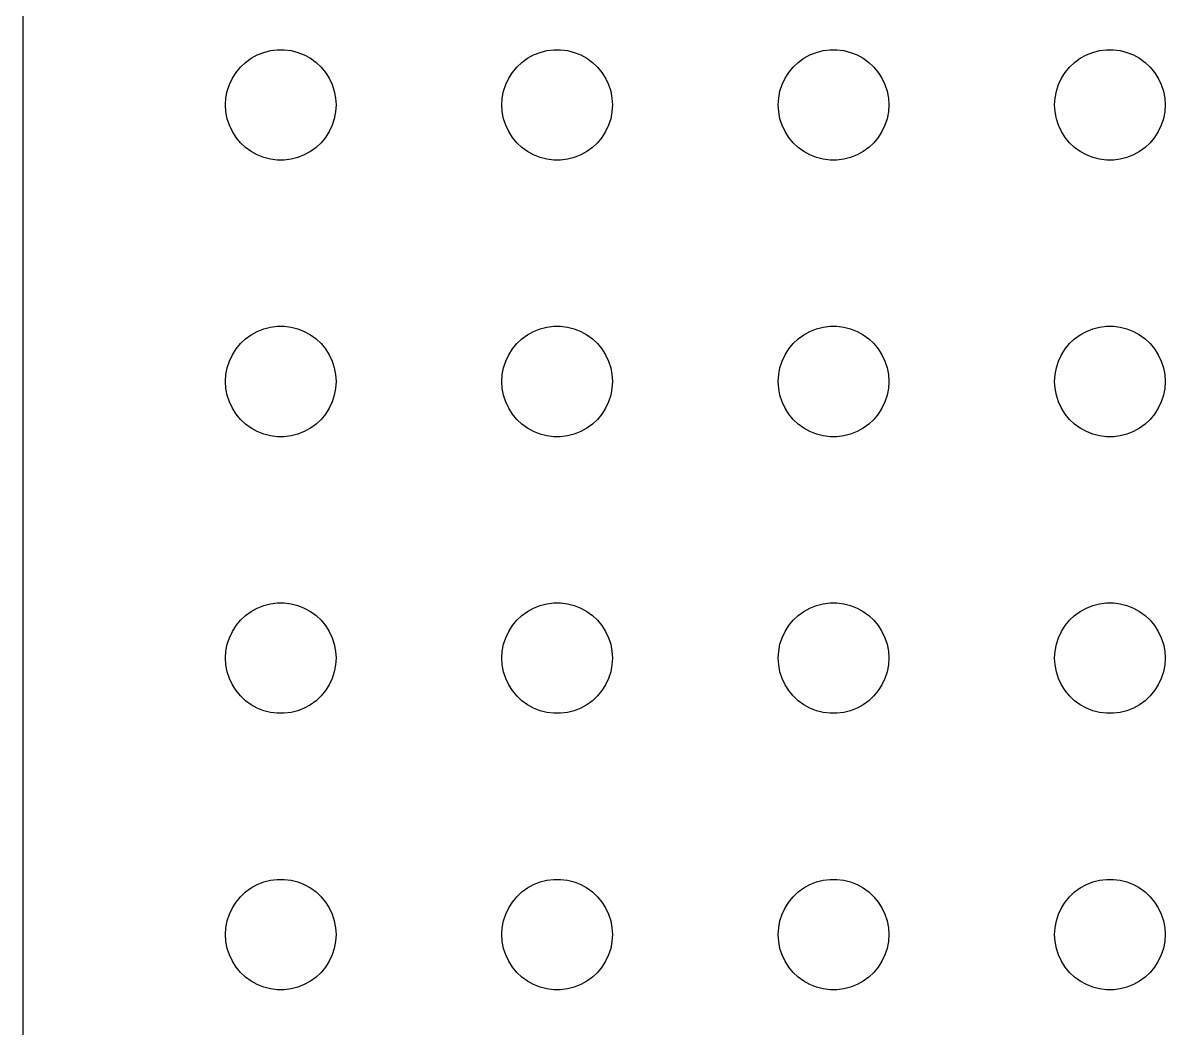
# Model space of a CAD drawing. Header units: metres. Extents: x -134 to 134, y 62 to 166.
# Drawn here: x -134.5 to -103.5, y 111.46 to 138.73 of the extents above; entities that cross this region are included whole.
import ezdxf

# ---------------------------------------------------------------- set-up
doc = ezdxf.new("R2010")
doc.units = ezdxf.units.M

msp = doc.modelspace()

# ---------------------------------------------------------------- linework, layer by layer
for p, q in [((-134.5, 161), (-134.5, 67)), ((-127.964, 137.927), (-127.781, 137.973)), ((-127.781, 137.973), (-127.594, 137.997)), ((-127.594, 137.997), (-127.406, 137.997)), ((-127.406, 137.997), (-127.219, 137.973)), ((-127.219, 137.973), (-127.036, 137.927)), ((-120.464, 137.927), (-120.281, 137.973)), ((-120.281, 137.973), (-120.094, 137.997)), ((-120.094, 137.997), (-119.906, 137.997)), ((-119.906, 137.997), (-119.719, 137.973)), ((-119.719, 137.973), (-119.536, 137.927)), ((-112.964, 137.927), (-112.781, 137.973)), ((-112.781, 137.973), (-112.594, 137.997)), ((-112.594, 137.997), (-112.406, 137.997)), ((-112.406, 137.997), (-112.219, 137.973)), ((-112.219, 137.973), (-112.036, 137.927)), ((-105.464, 137.927), (-105.281, 137.973)), ((-105.281, 137.973), (-105.094, 137.997)), ((-105.094, 137.997), (-104.906, 137.997)), ((-104.906, 137.997), (-104.719, 137.973)), ((-104.719, 137.973), (-104.536, 137.927)), ((-128.593, 137.527), (-128.456, 137.656)), ((-128.456, 137.656), (-128.304, 137.766)), ((-128.304, 137.766), (-128.139, 137.857)), ((-128.139, 137.857), (-127.964, 137.927)), ((-127.036, 137.927), (-126.861, 137.857)), ((-126.861, 137.857), (-126.696, 137.766)), ((-126.696, 137.766), (-126.544, 137.656)), ((-126.544, 137.656), (-126.407, 137.527)), ((-121.093, 137.527), (-120.956, 137.656)), ((-120.956, 137.656), (-120.804, 137.766)), ((-120.804, 137.766), (-120.639, 137.857)), ((-120.639, 137.857), (-120.464, 137.927)), ((-119.536, 137.927), (-119.361, 137.857)), ((-119.361, 137.857), (-119.196, 137.766)), ((-119.196, 137.766), (-119.044, 137.656)), ((-119.044, 137.656), (-118.907, 137.527)), ((-113.593, 137.527), (-113.456, 137.656)), ((-113.456, 137.656), (-113.304, 137.766)), ((-113.304, 137.766), (-113.139, 137.857)), ((-113.139, 137.857), (-112.964, 137.927)), ((-112.036, 137.927), (-111.861, 137.857)), ((-111.861, 137.857), (-111.696, 137.766)), ((-111.696, 137.766), (-111.544, 137.656)), ((-111.544, 137.656), (-111.407, 137.527)), ((-106.093, 137.527), (-105.956, 137.656)), ((-105.956, 137.656), (-105.804, 137.766)), ((-105.804, 137.766), (-105.639, 137.857)), ((-105.639, 137.857), (-105.464, 137.927)), ((-104.536, 137.927), (-104.361, 137.857)), ((-104.361, 137.857), (-104.196, 137.766)), ((-104.196, 137.766), (-104.044, 137.656)), ((-104.044, 137.656), (-103.907, 137.527)), ((-128.814, 137.223), (-128.714, 137.382)), ((-128.714, 137.382), (-128.593, 137.527)), ((-126.407, 137.527), (-126.286, 137.382)), ((-126.286, 137.382), (-126.186, 137.223)), ((-121.314, 137.223), (-121.214, 137.382)), ((-121.214, 137.382), (-121.093, 137.527)), ((-118.907, 137.527), (-118.786, 137.382)), ((-118.786, 137.382), (-118.686, 137.223)), ((-113.814, 137.223), (-113.714, 137.382)), ((-113.714, 137.382), (-113.593, 137.527)), ((-111.407, 137.527), (-111.286, 137.382)), ((-111.286, 137.382), (-111.186, 137.223)), ((-106.314, 137.223), (-106.214, 137.382)), ((-106.214, 137.382), (-106.093, 137.527)), ((-103.907, 137.527), (-103.786, 137.382)), ((-103.786, 137.382), (-103.686, 137.223)), ((-128.953, 136.873), (-128.895, 137.052)), ((-128.895, 137.052), (-128.814, 137.223)), ((-126.186, 137.223), (-126.105, 137.052)), ((-126.105, 137.052), (-126.047, 136.873)), ((-121.453, 136.873), (-121.395, 137.052)), ((-121.395, 137.052), (-121.314, 137.223)), ((-118.686, 137.223), (-118.605, 137.052)), ((-118.605, 137.052), (-118.547, 136.873)), ((-113.953, 136.873), (-113.895, 137.052)), ((-113.895, 137.052), (-113.814, 137.223)), ((-111.186, 137.223), (-111.105, 137.052)), ((-111.105, 137.052), (-111.047, 136.873)), ((-106.453, 136.873), (-106.395, 137.052)), ((-106.395, 137.052), (-106.314, 137.223)), ((-103.686, 137.223), (-103.605, 137.052)), ((-103.605, 137.052), (-103.547, 136.873)), ((-128.988, 136.688), (-128.953, 136.873)), ((-126.047, 136.873), (-126.012, 136.688)), ((-121.488, 136.688), (-121.453, 136.873)), ((-118.547, 136.873), (-118.512, 136.688)), ((-113.988, 136.688), (-113.953, 136.873)), ((-111.047, 136.873), (-111.012, 136.688)), ((-106.488, 136.688), (-106.453, 136.873)), ((-103.547, 136.873), (-103.512, 136.688)), ((-129, 136.5), (-128.988, 136.688)), ((-128.988, 136.312), (-129, 136.5)), ((-126.012, 136.688), (-126, 136.5)), ((-126, 136.5), (-126.012, 136.312)), ((-121.5, 136.5), (-121.488, 136.688)), ((-121.488, 136.312), (-121.5, 136.5)), ((-118.512, 136.688), (-118.5, 136.5)), ((-118.5, 136.5), (-118.512, 136.312)), ((-114, 136.5), (-113.988, 136.688)), ((-113.988, 136.312), (-114, 136.5)), ((-111.012, 136.688), (-111, 136.5)), ((-111, 136.5), (-111.012, 136.312)), ((-106.5, 136.5), (-106.488, 136.688)), ((-106.488, 136.312), (-106.5, 136.5)), ((-103.512, 136.688), (-103.5, 136.5)), ((-103.5, 136.5), (-103.512, 136.312)), ((-128.953, 136.127), (-128.988, 136.312)), ((-128.895, 135.948), (-128.953, 136.127)), ((-126.047, 136.127), (-126.105, 135.948)), ((-126.012, 136.312), (-126.047, 136.127)), ((-121.453, 136.127), (-121.488, 136.312)), ((-121.395, 135.948), (-121.453, 136.127)), ((-118.547, 136.127), (-118.605, 135.948)), ((-118.512, 136.312), (-118.547, 136.127)), ((-113.953, 136.127), (-113.988, 136.312)), ((-113.895, 135.948), (-113.953, 136.127)), ((-111.047, 136.127), (-111.105, 135.948)), ((-111.012, 136.312), (-111.047, 136.127)), ((-106.453, 136.127), (-106.488, 136.312)), ((-106.395, 135.948), (-106.453, 136.127)), ((-103.547, 136.127), (-103.605, 135.948)), ((-103.512, 136.312), (-103.547, 136.127)), ((-128.814, 135.777), (-128.895, 135.948)), ((-126.105, 135.948), (-126.186, 135.777)), ((-121.314, 135.777), (-121.395, 135.948)), ((-118.605, 135.948), (-118.686, 135.777)), ((-113.814, 135.777), (-113.895, 135.948)), ((-111.105, 135.948), (-111.186, 135.777)), ((-106.314, 135.777), (-106.395, 135.948)), ((-103.605, 135.948), (-103.686, 135.777)), ((-128.714, 135.618), (-128.814, 135.777)), ((-128.593, 135.473), (-128.714, 135.618)), ((-128.456, 135.344), (-128.593, 135.473)), ((-126.407, 135.473), (-126.544, 135.344)), ((-126.286, 135.618), (-126.407, 135.473)), ((-126.186, 135.777), (-126.286, 135.618)), ((-121.214, 135.618), (-121.314, 135.777)), ((-121.093, 135.473), (-121.214, 135.618)), ((-120.956, 135.344), (-121.093, 135.473)), ((-118.907, 135.473), (-119.044, 135.344)), ((-118.786, 135.618), (-118.907, 135.473)), ((-118.686, 135.777), (-118.786, 135.618)), ((-113.714, 135.618), (-113.814, 135.777)), ((-113.593, 135.473), (-113.714, 135.618)), ((-113.456, 135.344), (-113.593, 135.473)), ((-111.407, 135.473), (-111.544, 135.344)), ((-111.286, 135.618), (-111.407, 135.473)), ((-111.186, 135.777), (-111.286, 135.618)), ((-106.214, 135.618), (-106.314, 135.777)), ((-106.093, 135.473), (-106.214, 135.618)), ((-105.956, 135.344), (-106.093, 135.473)), ((-103.907, 135.473), (-104.044, 135.344)), ((-103.786, 135.618), (-103.907, 135.473)), ((-103.686, 135.777), (-103.786, 135.618)), ((-128.304, 135.234), (-128.456, 135.344)), ((-128.139, 135.143), (-128.304, 135.234)), ((-126.696, 135.234), (-126.861, 135.143)), ((-126.544, 135.344), (-126.696, 135.234)), ((-120.804, 135.234), (-120.956, 135.344)), ((-120.639, 135.143), (-120.804, 135.234)), ((-119.196, 135.234), (-119.361, 135.143)), ((-119.044, 135.344), (-119.196, 135.234)), ((-113.304, 135.234), (-113.456, 135.344)), ((-113.139, 135.143), (-113.304, 135.234)), ((-111.696, 135.234), (-111.861, 135.143)), ((-111.544, 135.344), (-111.696, 135.234)), ((-105.804, 135.234), (-105.956, 135.344)), ((-105.639, 135.143), (-105.804, 135.234)), ((-104.196, 135.234), (-104.361, 135.143)), ((-104.044, 135.344), (-104.196, 135.234)), ((-127.964, 135.073), (-128.139, 135.143)), ((-127.781, 135.027), (-127.964, 135.073)), ((-127.594, 135.003), (-127.781, 135.027)), ((-127.406, 135.003), (-127.594, 135.003)), ((-127.219, 135.027), (-127.406, 135.003)), ((-127.036, 135.073), (-127.219, 135.027)), ((-126.861, 135.143), (-127.036, 135.073)), ((-120.464, 135.073), (-120.639, 135.143)), ((-120.281, 135.027), (-120.464, 135.073)), ((-120.094, 135.003), (-120.281, 135.027)), ((-119.906, 135.003), (-120.094, 135.003)), ((-119.719, 135.027), (-119.906, 135.003)), ((-119.536, 135.073), (-119.719, 135.027)), ((-119.361, 135.143), (-119.536, 135.073)), ((-112.964, 135.073), (-113.139, 135.143)), ((-112.781, 135.027), (-112.964, 135.073)), ((-112.594, 135.003), (-112.781, 135.027)), ((-112.406, 135.003), (-112.594, 135.003)), ((-112.219, 135.027), (-112.406, 135.003)), ((-112.036, 135.073), (-112.219, 135.027)), ((-111.861, 135.143), (-112.036, 135.073)), ((-105.464, 135.073), (-105.639, 135.143)), ((-105.281, 135.027), (-105.464, 135.073)), ((-105.094, 135.003), (-105.281, 135.027)), ((-104.906, 135.003), (-105.094, 135.003)), ((-104.719, 135.027), (-104.906, 135.003)), ((-104.536, 135.073), (-104.719, 135.027)), ((-104.361, 135.143), (-104.536, 135.073)), ((-128.456, 130.156), (-128.304, 130.266)), ((-128.304, 130.266), (-128.139, 130.357)), ((-128.139, 130.357), (-127.964, 130.427)), ((-127.964, 130.427), (-127.781, 130.473)), ((-127.781, 130.473), (-127.594, 130.497)), ((-127.594, 130.497), (-127.406, 130.497)), ((-127.406, 130.497), (-127.219, 130.473)), ((-127.219, 130.473), (-127.036, 130.427)), ((-127.036, 130.427), (-126.861, 130.357)), ((-126.861, 130.357), (-126.696, 130.266)), ((-126.696, 130.266), (-126.544, 130.156)), ((-120.956, 130.156), (-120.804, 130.266)), ((-120.804, 130.266), (-120.639, 130.357)), ((-120.639, 130.357), (-120.464, 130.427)), ((-120.464, 130.427), (-120.281, 130.473)), ((-120.281, 130.473), (-120.094, 130.497)), ((-120.094, 130.497), (-119.906, 130.497)), ((-119.906, 130.497), (-119.719, 130.473)), ((-119.719, 130.473), (-119.536, 130.427)), ((-119.536, 130.427), (-119.361, 130.357)), ((-119.361, 130.357), (-119.196, 130.266)), ((-119.196, 130.266), (-119.044, 130.156)), ((-113.456, 130.156), (-113.304, 130.266)), ((-113.304, 130.266), (-113.139, 130.357)), ((-113.139, 130.357), (-112.964, 130.427)), ((-112.964, 130.427), (-112.781, 130.473)), ((-112.781, 130.473), (-112.594, 130.497)), ((-112.594, 130.497), (-112.406, 130.497)), ((-112.406, 130.497), (-112.219, 130.473)), ((-112.219, 130.473), (-112.036, 130.427)), ((-112.036, 130.427), (-111.861, 130.357)), ((-111.861, 130.357), (-111.696, 130.266)), ((-111.696, 130.266), (-111.544, 130.156)), ((-105.956, 130.156), (-105.804, 130.266)), ((-105.804, 130.266), (-105.639, 130.357)), ((-105.639, 130.357), (-105.464, 130.427)), ((-105.464, 130.427), (-105.281, 130.473)), ((-105.281, 130.473), (-105.094, 130.497)), ((-105.094, 130.497), (-104.906, 130.497)), ((-104.906, 130.497), (-104.719, 130.473)), ((-104.719, 130.473), (-104.536, 130.427)), ((-104.536, 130.427), (-104.361, 130.357)), ((-104.361, 130.357), (-104.196, 130.266)), ((-104.196, 130.266), (-104.044, 130.156)), ((-128.714, 129.882), (-128.593, 130.027)), ((-128.593, 130.027), (-128.456, 130.156)), ((-126.544, 130.156), (-126.407, 130.027)), ((-126.407, 130.027), (-126.286, 129.882)), ((-121.214, 129.882), (-121.093, 130.027)), ((-121.093, 130.027), (-120.956, 130.156)), ((-119.044, 130.156), (-118.907, 130.027)), ((-118.907, 130.027), (-118.786, 129.882)), ((-113.714, 129.882), (-113.593, 130.027)), ((-113.593, 130.027), (-113.456, 130.156)), ((-111.544, 130.156), (-111.407, 130.027)), ((-111.407, 130.027), (-111.286, 129.882)), ((-106.214, 129.882), (-106.093, 130.027)), ((-106.093, 130.027), (-105.956, 130.156)), ((-104.044, 130.156), (-103.907, 130.027)), ((-103.907, 130.027), (-103.786, 129.882)), ((-128.895, 129.552), (-128.814, 129.723)), ((-128.814, 129.723), (-128.714, 129.882)), ((-126.286, 129.882), (-126.186, 129.723)), ((-126.186, 129.723), (-126.105, 129.552)), ((-121.395, 129.552), (-121.314, 129.723)), ((-121.314, 129.723), (-121.214, 129.882)), ((-118.786, 129.882), (-118.686, 129.723)), ((-118.686, 129.723), (-118.605, 129.552)), ((-113.895, 129.552), (-113.814, 129.723)), ((-113.814, 129.723), (-113.714, 129.882)), ((-111.286, 129.882), (-111.186, 129.723)), ((-111.186, 129.723), (-111.105, 129.552)), ((-106.395, 129.552), (-106.314, 129.723)), ((-106.314, 129.723), (-106.214, 129.882)), ((-103.786, 129.882), (-103.686, 129.723)), ((-103.686, 129.723), (-103.605, 129.552)), ((-128.988, 129.188), (-128.953, 129.373)), ((-128.953, 129.373), (-128.895, 129.552)), ((-126.105, 129.552), (-126.047, 129.373)), ((-126.047, 129.373), (-126.012, 129.188)), ((-121.488, 129.188), (-121.453, 129.373)), ((-121.453, 129.373), (-121.395, 129.552)), ((-118.605, 129.552), (-118.547, 129.373)), ((-118.547, 129.373), (-118.512, 129.188)), ((-113.988, 129.188), (-113.953, 129.373)), ((-113.953, 129.373), (-113.895, 129.552)), ((-111.105, 129.552), (-111.047, 129.373)), ((-111.047, 129.373), (-111.012, 129.188)), ((-106.488, 129.188), (-106.453, 129.373)), ((-106.453, 129.373), (-106.395, 129.552)), ((-103.605, 129.552), (-103.547, 129.373)), ((-103.547, 129.373), (-103.512, 129.188)), ((-129, 129), (-128.988, 129.188)), ((-128.988, 128.812), (-129, 129)), ((-126.012, 129.188), (-126, 129)), ((-126, 129), (-126.012, 128.812)), ((-121.5, 129), (-121.488, 129.188)), ((-121.488, 128.812), (-121.5, 129)), ((-118.512, 129.188), (-118.5, 129)), ((-118.5, 129), (-118.512, 128.812)), ((-114, 129), (-113.988, 129.188)), ((-113.988, 128.812), (-114, 129)), ((-111.012, 129.188), (-111, 129)), ((-111, 129), (-111.012, 128.812)), ((-106.5, 129), (-106.488, 129.188)), ((-106.488, 128.812), (-106.5, 129)), ((-103.512, 129.188), (-103.5, 129)), ((-103.5, 129), (-103.512, 128.812)), ((-128.953, 128.627), (-128.988, 128.812)), ((-126.012, 128.812), (-126.047, 128.627)), ((-121.453, 128.627), (-121.488, 128.812)), ((-118.512, 128.812), (-118.547, 128.627)), ((-113.953, 128.627), (-113.988, 128.812)), ((-111.012, 128.812), (-111.047, 128.627)), ((-106.453, 128.627), (-106.488, 128.812)), ((-103.512, 128.812), (-103.547, 128.627)), ((-128.895, 128.448), (-128.953, 128.627)), ((-128.814, 128.277), (-128.895, 128.448)), ((-126.105, 128.448), (-126.186, 128.277)), ((-126.047, 128.627), (-126.105, 128.448)), ((-121.395, 128.448), (-121.453, 128.627)), ((-121.314, 128.277), (-121.395, 128.448)), ((-118.605, 128.448), (-118.686, 128.277)), ((-118.547, 128.627), (-118.605, 128.448)), ((-113.895, 128.448), (-113.953, 128.627)), ((-113.814, 128.277), (-113.895, 128.448)), ((-111.105, 128.448), (-111.186, 128.277)), ((-111.047, 128.627), (-111.105, 128.448)), ((-106.395, 128.448), (-106.453, 128.627)), ((-106.314, 128.277), (-106.395, 128.448)), ((-103.605, 128.448), (-103.686, 128.277)), ((-103.547, 128.627), (-103.605, 128.448)), ((-128.714, 128.118), (-128.814, 128.277)), ((-128.593, 127.973), (-128.714, 128.118)), ((-126.286, 128.118), (-126.407, 127.973)), ((-126.186, 128.277), (-126.286, 128.118)), ((-121.214, 128.118), (-121.314, 128.277)), ((-121.093, 127.973), (-121.214, 128.118)), ((-118.786, 128.118), (-118.907, 127.973)), ((-118.686, 128.277), (-118.786, 128.118)), ((-113.714, 128.118), (-113.814, 128.277)), ((-113.593, 127.973), (-113.714, 128.118)), ((-111.286, 128.118), (-111.407, 127.973)), ((-111.186, 128.277), (-111.286, 128.118)), ((-106.214, 128.118), (-106.314, 128.277)), ((-106.093, 127.973), (-106.214, 128.118)), ((-103.786, 128.118), (-103.907, 127.973)), ((-103.686, 128.277), (-103.786, 128.118)), ((-128.456, 127.844), (-128.593, 127.973)), ((-128.304, 127.734), (-128.456, 127.844)), ((-128.139, 127.643), (-128.304, 127.734)), ((-126.696, 127.734), (-126.861, 127.643)), ((-126.544, 127.844), (-126.696, 127.734)), ((-126.407, 127.973), (-126.544, 127.844)), ((-120.956, 127.844), (-121.093, 127.973)), ((-120.804, 127.734), (-120.956, 127.844)), ((-120.639, 127.643), (-120.804, 127.734)), ((-119.196, 127.734), (-119.361, 127.643)), ((-119.044, 127.844), (-119.196, 127.734)), ((-118.907, 127.973), (-119.044, 127.844)), ((-113.456, 127.844), (-113.593, 127.973)), ((-113.304, 127.734), (-113.456, 127.844)), ((-113.139, 127.643), (-113.304, 127.734)), ((-111.696, 127.734), (-111.861, 127.643)), ((-111.544, 127.844), (-111.696, 127.734)), ((-111.407, 127.973), (-111.544, 127.844)), ((-105.956, 127.844), (-106.093, 127.973)), ((-105.804, 127.734), (-105.956, 127.844)), ((-105.639, 127.643), (-105.804, 127.734)), ((-104.196, 127.734), (-104.361, 127.643)), ((-104.044, 127.844), (-104.196, 127.734)), ((-103.907, 127.973), (-104.044, 127.844)), ((-127.964, 127.573), (-128.139, 127.643)), ((-127.781, 127.527), (-127.964, 127.573)), ((-127.594, 127.503), (-127.781, 127.527)), ((-127.406, 127.503), (-127.594, 127.503)), ((-127.219, 127.527), (-127.406, 127.503)), ((-127.036, 127.573), (-127.219, 127.527)), ((-126.861, 127.643), (-127.036, 127.573)), ((-120.464, 127.573), (-120.639, 127.643)), ((-120.281, 127.527), (-120.464, 127.573)), ((-120.094, 127.503), (-120.281, 127.527)), ((-119.906, 127.503), (-120.094, 127.503)), ((-119.719, 127.527), (-119.906, 127.503)), ((-119.536, 127.573), (-119.719, 127.527)), ((-119.361, 127.643), (-119.536, 127.573)), ((-112.964, 127.573), (-113.139, 127.643)), ((-112.781, 127.527), (-112.964, 127.573)), ((-112.594, 127.503), (-112.781, 127.527)), ((-112.406, 127.503), (-112.594, 127.503)), ((-112.219, 127.527), (-112.406, 127.503)), ((-112.036, 127.573), (-112.219, 127.527)), ((-111.861, 127.643), (-112.036, 127.573)), ((-105.464, 127.573), (-105.639, 127.643)), ((-105.281, 127.527), (-105.464, 127.573)), ((-105.094, 127.503), (-105.281, 127.527)), ((-104.906, 127.503), (-105.094, 127.503)), ((-104.719, 127.527), (-104.906, 127.503)), ((-104.536, 127.573), (-104.719, 127.527)), ((-104.361, 127.643), (-104.536, 127.573)), ((-128.456, 122.656), (-128.304, 122.766)), ((-128.304, 122.766), (-128.139, 122.857)), ((-128.139, 122.857), (-127.964, 122.927)), ((-127.964, 122.927), (-127.781, 122.973)), ((-127.781, 122.973), (-127.594, 122.997)), ((-127.594, 122.997), (-127.406, 122.997)), ((-127.406, 122.997), (-127.219, 122.973)), ((-127.219, 122.973), (-127.036, 122.927)), ((-127.036, 122.927), (-126.861, 122.857)), ((-126.861, 122.857), (-126.696, 122.766)), ((-126.696, 122.766), (-126.544, 122.656)), ((-120.956, 122.656), (-120.804, 122.766)), ((-120.804, 122.766), (-120.639, 122.857)), ((-120.639, 122.857), (-120.464, 122.927)), ((-120.464, 122.927), (-120.281, 122.973)), ((-120.281, 122.973), (-120.094, 122.997)), ((-120.094, 122.997), (-119.906, 122.997)), ((-119.906, 122.997), (-119.719, 122.973)), ((-119.719, 122.973), (-119.536, 122.927)), ((-119.536, 122.927), (-119.361, 122.857)), ((-119.361, 122.857), (-119.196, 122.766)), ((-119.196, 122.766), (-119.044, 122.656)), ((-113.456, 122.656), (-113.304, 122.766)), ((-113.304, 122.766), (-113.139, 122.857)), ((-113.139, 122.857), (-112.964, 122.927)), ((-112.964, 122.927), (-112.781, 122.973)), ((-112.781, 122.973), (-112.594, 122.997)), ((-112.594, 122.997), (-112.406, 122.997)), ((-112.406, 122.997), (-112.219, 122.973)), ((-112.219, 122.973), (-112.036, 122.927)), ((-112.036, 122.927), (-111.861, 122.857)), ((-111.861, 122.857), (-111.696, 122.766)), ((-111.696, 122.766), (-111.544, 122.656)), ((-105.956, 122.656), (-105.804, 122.766)), ((-105.804, 122.766), (-105.639, 122.857)), ((-105.639, 122.857), (-105.464, 122.927)), ((-105.464, 122.927), (-105.281, 122.973)), ((-105.281, 122.973), (-105.094, 122.997)), ((-105.094, 122.997), (-104.906, 122.997)), ((-104.906, 122.997), (-104.719, 122.973)), ((-104.719, 122.973), (-104.536, 122.927)), ((-104.536, 122.927), (-104.361, 122.857)), ((-104.361, 122.857), (-104.196, 122.766)), ((-104.196, 122.766), (-104.044, 122.656)), ((-128.714, 122.382), (-128.593, 122.527)), ((-128.593, 122.527), (-128.456, 122.656)), ((-126.544, 122.656), (-126.407, 122.527)), ((-126.407, 122.527), (-126.286, 122.382)), ((-121.214, 122.382), (-121.093, 122.527)), ((-121.093, 122.527), (-120.956, 122.656)), ((-119.044, 122.656), (-118.907, 122.527)), ((-118.907, 122.527), (-118.786, 122.382)), ((-113.714, 122.382), (-113.593, 122.527)), ((-113.593, 122.527), (-113.456, 122.656)), ((-111.544, 122.656), (-111.407, 122.527)), ((-111.407, 122.527), (-111.286, 122.382)), ((-106.214, 122.382), (-106.093, 122.527)), ((-106.093, 122.527), (-105.956, 122.656)), ((-104.044, 122.656), (-103.907, 122.527)), ((-103.907, 122.527), (-103.786, 122.382)), ((-128.895, 122.052), (-128.814, 122.223)), ((-128.814, 122.223), (-128.714, 122.382)), ((-126.286, 122.382), (-126.186, 122.223)), ((-126.186, 122.223), (-126.105, 122.052)), ((-121.395, 122.052), (-121.314, 122.223)), ((-121.314, 122.223), (-121.214, 122.382)), ((-118.786, 122.382), (-118.686, 122.223)), ((-118.686, 122.223), (-118.605, 122.052)), ((-113.895, 122.052), (-113.814, 122.223)), ((-113.814, 122.223), (-113.714, 122.382)), ((-111.286, 122.382), (-111.186, 122.223)), ((-111.186, 122.223), (-111.105, 122.052)), ((-106.395, 122.052), (-106.314, 122.223)), ((-106.314, 122.223), (-106.214, 122.382)), ((-103.786, 122.382), (-103.686, 122.223)), ((-103.686, 122.223), (-103.605, 122.052)), ((-128.988, 121.688), (-128.953, 121.873)), ((-128.953, 121.873), (-128.895, 122.052)), ((-126.105, 122.052), (-126.047, 121.873)), ((-126.047, 121.873), (-126.012, 121.688)), ((-121.488, 121.688), (-121.453, 121.873)), ((-121.453, 121.873), (-121.395, 122.052)), ((-118.605, 122.052), (-118.547, 121.873)), ((-118.547, 121.873), (-118.512, 121.688)), ((-113.988, 121.688), (-113.953, 121.873)), ((-113.953, 121.873), (-113.895, 122.052)), ((-111.105, 122.052), (-111.047, 121.873)), ((-111.047, 121.873), (-111.012, 121.688)), ((-106.488, 121.688), (-106.453, 121.873)), ((-106.453, 121.873), (-106.395, 122.052)), ((-103.605, 122.052), (-103.547, 121.873)), ((-103.547, 121.873), (-103.512, 121.688)), ((-129, 121.5), (-128.988, 121.688)), ((-126.012, 121.688), (-126, 121.5)), ((-121.5, 121.5), (-121.488, 121.688)), ((-118.512, 121.688), (-118.5, 121.5)), ((-114, 121.5), (-113.988, 121.688)), ((-111.012, 121.688), (-111, 121.5)), ((-106.5, 121.5), (-106.488, 121.688)), ((-103.512, 121.688), (-103.5, 121.5)), ((-128.988, 121.312), (-129, 121.5)), ((-128.953, 121.127), (-128.988, 121.312)), ((-126.012, 121.312), (-126.047, 121.127)), ((-126, 121.5), (-126.012, 121.312)), ((-121.488, 121.312), (-121.5, 121.5)), ((-121.453, 121.127), (-121.488, 121.312)), ((-118.512, 121.312), (-118.547, 121.127)), ((-118.5, 121.5), (-118.512, 121.312)), ((-113.988, 121.312), (-114, 121.5)), ((-113.953, 121.127), (-113.988, 121.312)), ((-111.012, 121.312), (-111.047, 121.127)), ((-111, 121.5), (-111.012, 121.312)), ((-106.488, 121.312), (-106.5, 121.5)), ((-106.453, 121.127), (-106.488, 121.312)), ((-103.512, 121.312), (-103.547, 121.127)), ((-103.5, 121.5), (-103.512, 121.312)), ((-128.895, 120.948), (-128.953, 121.127)), ((-128.814, 120.777), (-128.895, 120.948)), ((-126.105, 120.948), (-126.186, 120.777)), ((-126.047, 121.127), (-126.105, 120.948)), ((-121.395, 120.948), (-121.453, 121.127)), ((-121.314, 120.777), (-121.395, 120.948)), ((-118.605, 120.948), (-118.686, 120.777)), ((-118.547, 121.127), (-118.605, 120.948)), ((-113.895, 120.948), (-113.953, 121.127)), ((-113.814, 120.777), (-113.895, 120.948)), ((-111.105, 120.948), (-111.186, 120.777)), ((-111.047, 121.127), (-111.105, 120.948)), ((-106.395, 120.948), (-106.453, 121.127)), ((-106.314, 120.777), (-106.395, 120.948)), ((-103.605, 120.948), (-103.686, 120.777)), ((-103.547, 121.127), (-103.605, 120.948)), ((-128.714, 120.618), (-128.814, 120.777)), ((-128.593, 120.473), (-128.714, 120.618)), ((-126.286, 120.618), (-126.407, 120.473)), ((-126.186, 120.777), (-126.286, 120.618)), ((-121.214, 120.618), (-121.314, 120.777)), ((-121.093, 120.473), (-121.214, 120.618)), ((-118.786, 120.618), (-118.907, 120.473)), ((-118.686, 120.777), (-118.786, 120.618)), ((-113.714, 120.618), (-113.814, 120.777)), ((-113.593, 120.473), (-113.714, 120.618)), ((-111.286, 120.618), (-111.407, 120.473)), ((-111.186, 120.777), (-111.286, 120.618)), ((-106.214, 120.618), (-106.314, 120.777)), ((-106.093, 120.473), (-106.214, 120.618)), ((-103.786, 120.618), (-103.907, 120.473)), ((-103.686, 120.777), (-103.786, 120.618)), ((-128.456, 120.344), (-128.593, 120.473)), ((-128.304, 120.234), (-128.456, 120.344)), ((-126.544, 120.344), (-126.696, 120.234)), ((-126.407, 120.473), (-126.544, 120.344)), ((-120.956, 120.344), (-121.093, 120.473)), ((-120.804, 120.234), (-120.956, 120.344)), ((-119.044, 120.344), (-119.196, 120.234)), ((-118.907, 120.473), (-119.044, 120.344)), ((-113.456, 120.344), (-113.593, 120.473)), ((-113.304, 120.234), (-113.456, 120.344)), ((-111.544, 120.344), (-111.696, 120.234)), ((-111.407, 120.473), (-111.544, 120.344)), ((-105.956, 120.344), (-106.093, 120.473)), ((-105.804, 120.234), (-105.956, 120.344)), ((-104.044, 120.344), (-104.196, 120.234)), ((-103.907, 120.473), (-104.044, 120.344)), ((-128.139, 120.143), (-128.304, 120.234)), ((-127.964, 120.073), (-128.139, 120.143)), ((-127.781, 120.027), (-127.964, 120.073)), ((-127.594, 120.003), (-127.781, 120.027)), ((-127.406, 120.003), (-127.594, 120.003)), ((-127.219, 120.027), (-127.406, 120.003)), ((-127.036, 120.073), (-127.219, 120.027)), ((-126.861, 120.143), (-127.036, 120.073)), ((-126.696, 120.234), (-126.861, 120.143)), ((-120.639, 120.143), (-120.804, 120.234)), ((-120.464, 120.073), (-120.639, 120.143)), ((-120.281, 120.027), (-120.464, 120.073)), ((-120.094, 120.003), (-120.281, 120.027)), ((-119.906, 120.003), (-120.094, 120.003)), ((-119.719, 120.027), (-119.906, 120.003)), ((-119.536, 120.073), (-119.719, 120.027)), ((-119.361, 120.143), (-119.536, 120.073)), ((-119.196, 120.234), (-119.361, 120.143)), ((-113.139, 120.143), (-113.304, 120.234)), ((-112.964, 120.073), (-113.139, 120.143)), ((-112.781, 120.027), (-112.964, 120.073)), ((-112.594, 120.003), (-112.781, 120.027)), ((-112.406, 120.003), (-112.594, 120.003)), ((-112.219, 120.027), (-112.406, 120.003)), ((-112.036, 120.073), (-112.219, 120.027)), ((-111.861, 120.143), (-112.036, 120.073)), ((-111.696, 120.234), (-111.861, 120.143)), ((-105.639, 120.143), (-105.804, 120.234)), ((-105.464, 120.073), (-105.639, 120.143)), ((-105.281, 120.027), (-105.464, 120.073)), ((-105.094, 120.003), (-105.281, 120.027)), ((-104.906, 120.003), (-105.094, 120.003)), ((-104.719, 120.027), (-104.906, 120.003)), ((-104.536, 120.073), (-104.719, 120.027)), ((-104.361, 120.143), (-104.536, 120.073)), ((-104.196, 120.234), (-104.361, 120.143)), ((-128.304, 115.266), (-128.139, 115.357)), ((-128.139, 115.357), (-127.964, 115.427)), ((-127.964, 115.427), (-127.781, 115.473)), ((-127.781, 115.473), (-127.594, 115.497)), ((-127.594, 115.497), (-127.406, 115.497)), ((-127.406, 115.497), (-127.219, 115.473)), ((-127.219, 115.473), (-127.036, 115.427)), ((-127.036, 115.427), (-126.861, 115.357)), ((-126.861, 115.357), (-126.696, 115.266)), ((-120.804, 115.266), (-120.639, 115.357)), ((-120.639, 115.357), (-120.464, 115.427)), ((-120.464, 115.427), (-120.281, 115.473)), ((-120.281, 115.473), (-120.094, 115.497)), ((-120.094, 115.497), (-119.906, 115.497)), ((-119.906, 115.497), (-119.719, 115.473)), ((-119.719, 115.473), (-119.536, 115.427)), ((-119.536, 115.427), (-119.361, 115.357)), ((-119.361, 115.357), (-119.196, 115.266)), ((-113.304, 115.266), (-113.139, 115.357)), ((-113.139, 115.357), (-112.964, 115.427)), ((-112.964, 115.427), (-112.781, 115.473)), ((-112.781, 115.473), (-112.594, 115.497)), ((-112.594, 115.497), (-112.406, 115.497)), ((-112.406, 115.497), (-112.219, 115.473)), ((-112.219, 115.473), (-112.036, 115.427)), ((-112.036, 115.427), (-111.861, 115.357)), ((-111.861, 115.357), (-111.696, 115.266)), ((-105.804, 115.266), (-105.639, 115.357)), ((-105.639, 115.357), (-105.464, 115.427)), ((-105.464, 115.427), (-105.281, 115.473)), ((-105.281, 115.473), (-105.094, 115.497)), ((-105.094, 115.497), (-104.906, 115.497)), ((-104.906, 115.497), (-104.719, 115.473)), ((-104.719, 115.473), (-104.536, 115.427)), ((-104.536, 115.427), (-104.361, 115.357)), ((-104.361, 115.357), (-104.196, 115.266)), ((-128.714, 114.882), (-128.593, 115.027)), ((-128.593, 115.027), (-128.456, 115.156)), ((-128.456, 115.156), (-128.304, 115.266)), ((-126.696, 115.266), (-126.544, 115.156)), ((-126.544, 115.156), (-126.407, 115.027)), ((-126.407, 115.027), (-126.286, 114.882)), ((-121.214, 114.882), (-121.093, 115.027)), ((-121.093, 115.027), (-120.956, 115.156)), ((-120.956, 115.156), (-120.804, 115.266)), ((-119.196, 115.266), (-119.044, 115.156)), ((-119.044, 115.156), (-118.907, 115.027)), ((-118.907, 115.027), (-118.786, 114.882)), ((-113.714, 114.882), (-113.593, 115.027)), ((-113.593, 115.027), (-113.456, 115.156)), ((-113.456, 115.156), (-113.304, 115.266)), ((-111.696, 115.266), (-111.544, 115.156)), ((-111.544, 115.156), (-111.407, 115.027)), ((-111.407, 115.027), (-111.286, 114.882)), ((-106.214, 114.882), (-106.093, 115.027)), ((-106.093, 115.027), (-105.956, 115.156)), ((-105.956, 115.156), (-105.804, 115.266)), ((-104.196, 115.266), (-104.044, 115.156)), ((-104.044, 115.156), (-103.907, 115.027)), ((-103.907, 115.027), (-103.786, 114.882)), ((-128.895, 114.552), (-128.814, 114.723)), ((-128.814, 114.723), (-128.714, 114.882)), ((-126.286, 114.882), (-126.186, 114.723)), ((-126.186, 114.723), (-126.105, 114.552)), ((-121.395, 114.552), (-121.314, 114.723)), ((-121.314, 114.723), (-121.214, 114.882)), ((-118.786, 114.882), (-118.686, 114.723)), ((-118.686, 114.723), (-118.605, 114.552)), ((-113.895, 114.552), (-113.814, 114.723)), ((-113.814, 114.723), (-113.714, 114.882)), ((-111.286, 114.882), (-111.186, 114.723)), ((-111.186, 114.723), (-111.105, 114.552)), ((-106.395, 114.552), (-106.314, 114.723)), ((-106.314, 114.723), (-106.214, 114.882)), ((-103.786, 114.882), (-103.686, 114.723)), ((-103.686, 114.723), (-103.605, 114.552)), ((-128.953, 114.373), (-128.895, 114.552)), ((-126.105, 114.552), (-126.047, 114.373)), ((-121.453, 114.373), (-121.395, 114.552)), ((-118.605, 114.552), (-118.547, 114.373)), ((-113.953, 114.373), (-113.895, 114.552)), ((-111.105, 114.552), (-111.047, 114.373)), ((-106.453, 114.373), (-106.395, 114.552)), ((-103.605, 114.552), (-103.547, 114.373)), ((-129, 114), (-128.988, 114.188)), ((-128.988, 114.188), (-128.953, 114.373)), ((-126.047, 114.373), (-126.012, 114.188)), ((-126.012, 114.188), (-126, 114)), ((-121.5, 114), (-121.488, 114.188)), ((-121.488, 114.188), (-121.453, 114.373)), ((-118.547, 114.373), (-118.512, 114.188)), ((-118.512, 114.188), (-118.5, 114)), ((-114, 114), (-113.988, 114.188)), ((-113.988, 114.188), (-113.953, 114.373)), ((-111.047, 114.373), (-111.012, 114.188)), ((-111.012, 114.188), (-111, 114)), ((-106.5, 114), (-106.488, 114.188)), ((-106.488, 114.188), (-106.453, 114.373)), ((-103.547, 114.373), (-103.512, 114.188)), ((-103.512, 114.188), (-103.5, 114)), ((-128.988, 113.812), (-129, 114)), ((-128.953, 113.627), (-128.988, 113.812)), ((-126.012, 113.812), (-126.047, 113.627)), ((-126, 114), (-126.012, 113.812)), ((-121.488, 113.812), (-121.5, 114)), ((-121.453, 113.627), (-121.488, 113.812)), ((-118.512, 113.812), (-118.547, 113.627)), ((-118.5, 114), (-118.512, 113.812)), ((-113.988, 113.812), (-114, 114)), ((-113.953, 113.627), (-113.988, 113.812)), ((-111.012, 113.812), (-111.047, 113.627)), ((-111, 114), (-111.012, 113.812)), ((-106.488, 113.812), (-106.5, 114)), ((-106.453, 113.627), (-106.488, 113.812)), ((-103.512, 113.812), (-103.547, 113.627)), ((-103.5, 114), (-103.512, 113.812)), ((-128.895, 113.448), (-128.953, 113.627)), ((-126.047, 113.627), (-126.105, 113.448)), ((-121.395, 113.448), (-121.453, 113.627)), ((-118.547, 113.627), (-118.605, 113.448)), ((-113.895, 113.448), (-113.953, 113.627)), ((-111.047, 113.627), (-111.105, 113.448)), ((-106.395, 113.448), (-106.453, 113.627)), ((-103.547, 113.627), (-103.605, 113.448)), ((-128.814, 113.277), (-128.895, 113.448)), ((-128.714, 113.118), (-128.814, 113.277)), ((-126.186, 113.277), (-126.286, 113.118)), ((-126.105, 113.448), (-126.186, 113.277)), ((-121.314, 113.277), (-121.395, 113.448)), ((-121.214, 113.118), (-121.314, 113.277)), ((-118.686, 113.277), (-118.786, 113.118)), ((-118.605, 113.448), (-118.686, 113.277)), ((-113.814, 113.277), (-113.895, 113.448)), ((-113.714, 113.118), (-113.814, 113.277)), ((-111.186, 113.277), (-111.286, 113.118)), ((-111.105, 113.448), (-111.186, 113.277)), ((-106.314, 113.277), (-106.395, 113.448)), ((-106.214, 113.118), (-106.314, 113.277)), ((-103.686, 113.277), (-103.786, 113.118)), ((-103.605, 113.448), (-103.686, 113.277)), ((-128.593, 112.973), (-128.714, 113.118)), ((-128.456, 112.844), (-128.593, 112.973)), ((-128.304, 112.734), (-128.456, 112.844)), ((-126.544, 112.844), (-126.696, 112.734)), ((-126.407, 112.973), (-126.544, 112.844)), ((-126.286, 113.118), (-126.407, 112.973)), ((-121.093, 112.973), (-121.214, 113.118)), ((-120.956, 112.844), (-121.093, 112.973)), ((-120.804, 112.734), (-120.956, 112.844)), ((-119.044, 112.844), (-119.196, 112.734)), ((-118.907, 112.973), (-119.044, 112.844)), ((-118.786, 113.118), (-118.907, 112.973)), ((-113.593, 112.973), (-113.714, 113.118)), ((-113.456, 112.844), (-113.593, 112.973)), ((-113.304, 112.734), (-113.456, 112.844)), ((-111.544, 112.844), (-111.696, 112.734)), ((-111.407, 112.973), (-111.544, 112.844)), ((-111.286, 113.118), (-111.407, 112.973)), ((-106.093, 112.973), (-106.214, 113.118)), ((-105.956, 112.844), (-106.093, 112.973)), ((-105.804, 112.734), (-105.956, 112.844)), ((-104.044, 112.844), (-104.196, 112.734)), ((-103.907, 112.973), (-104.044, 112.844)), ((-103.786, 113.118), (-103.907, 112.973)), ((-128.139, 112.643), (-128.304, 112.734)), ((-127.964, 112.573), (-128.139, 112.643)), ((-127.781, 112.527), (-127.964, 112.573)), ((-127.036, 112.573), (-127.219, 112.527)), ((-126.861, 112.643), (-127.036, 112.573)), ((-126.696, 112.734), (-126.861, 112.643)), ((-120.639, 112.643), (-120.804, 112.734)), ((-120.464, 112.573), (-120.639, 112.643)), ((-120.281, 112.527), (-120.464, 112.573)), ((-119.536, 112.573), (-119.719, 112.527)), ((-119.361, 112.643), (-119.536, 112.573)), ((-119.196, 112.734), (-119.361, 112.643)), ((-113.139, 112.643), (-113.304, 112.734)), ((-112.964, 112.573), (-113.139, 112.643)), ((-112.781, 112.527), (-112.964, 112.573)), ((-112.036, 112.573), (-112.219, 112.527)), ((-111.861, 112.643), (-112.036, 112.573)), ((-111.696, 112.734), (-111.861, 112.643)), ((-105.639, 112.643), (-105.804, 112.734)), ((-105.464, 112.573), (-105.639, 112.643)), ((-105.281, 112.527), (-105.464, 112.573)), ((-104.536, 112.573), (-104.719, 112.527)), ((-104.361, 112.643), (-104.536, 112.573)), ((-104.196, 112.734), (-104.361, 112.643)), ((-127.594, 112.503), (-127.781, 112.527)), ((-127.406, 112.503), (-127.594, 112.503)), ((-127.219, 112.527), (-127.406, 112.503)), ((-120.094, 112.503), (-120.281, 112.527)), ((-119.906, 112.503), (-120.094, 112.503)), ((-119.719, 112.527), (-119.906, 112.503)), ((-112.594, 112.503), (-112.781, 112.527)), ((-112.406, 112.503), (-112.594, 112.503)), ((-112.219, 112.527), (-112.406, 112.503)), ((-105.094, 112.503), (-105.281, 112.527)), ((-104.906, 112.503), (-105.094, 112.503)), ((-104.719, 112.527), (-104.906, 112.503))]:
    msp.add_line(p, q)

doc.saveas('drawing.dxf')
